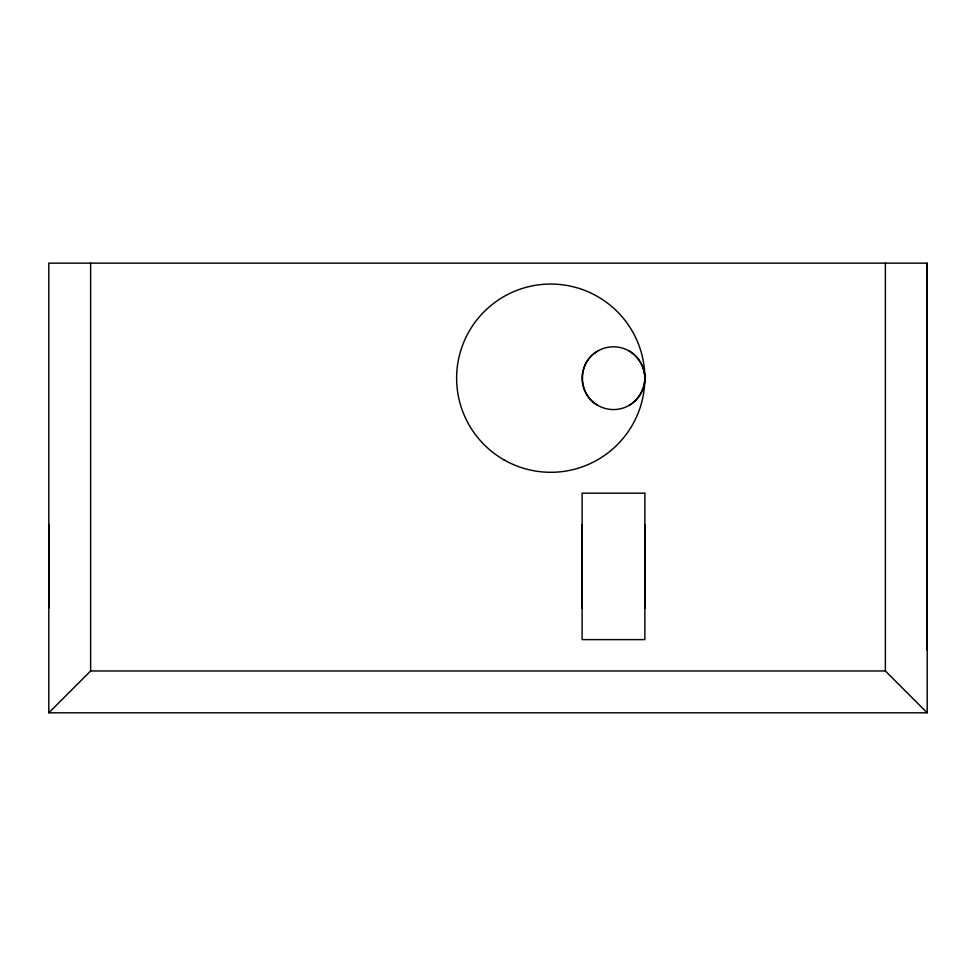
<?xml version="1.0" encoding="UTF-8"?>
<svg xmlns="http://www.w3.org/2000/svg" width="976" height="976" viewBox="0 0 976 976"><rect width="100%" height="100%" fill="white"/><g stroke="black" fill="none" stroke-linecap="round" stroke-linejoin="round"><path stroke-width="1.46" d="M582.111 608.231L582.111 524.576M644.855 608.231L644.855 524.576M927.2 650.065L927.2 263.154L48.8 263.154L48.8 712.809L927.2 712.809L927.2 263.154M48.8 712.809L90.634 670.976L90.634 263.154M629.166 405.357C638.646 399.672 644.672 389.229 644.855 378.188A31.366 31.366 0 0 0 597.8 351.006C577.377 362.011 577.365 394.365 597.8 405.357A31.366 31.366 0 0 0 644.855 378.176C644.672 367.135 638.646 356.704 629.166 351.018M90.634 670.976L885.366 670.976L927.2 712.809M48.812 525.954L48.812 524.527L48.8 608.182L48.8 606.767M885.366 263.154L885.366 670.976M597.8 405.345A31.366 31.366 0 0 1 597.8 351.006M644.855 493.209L582.111 493.209L582.111 639.609L644.855 639.609L644.855 493.209M503.689 459.684A94.111 94.111 0 0 0 644.855 378.176A94.111 94.111 0 0 0 503.689 296.667A94.111 94.111 0 0 0 503.689 459.684"/></g></svg>
